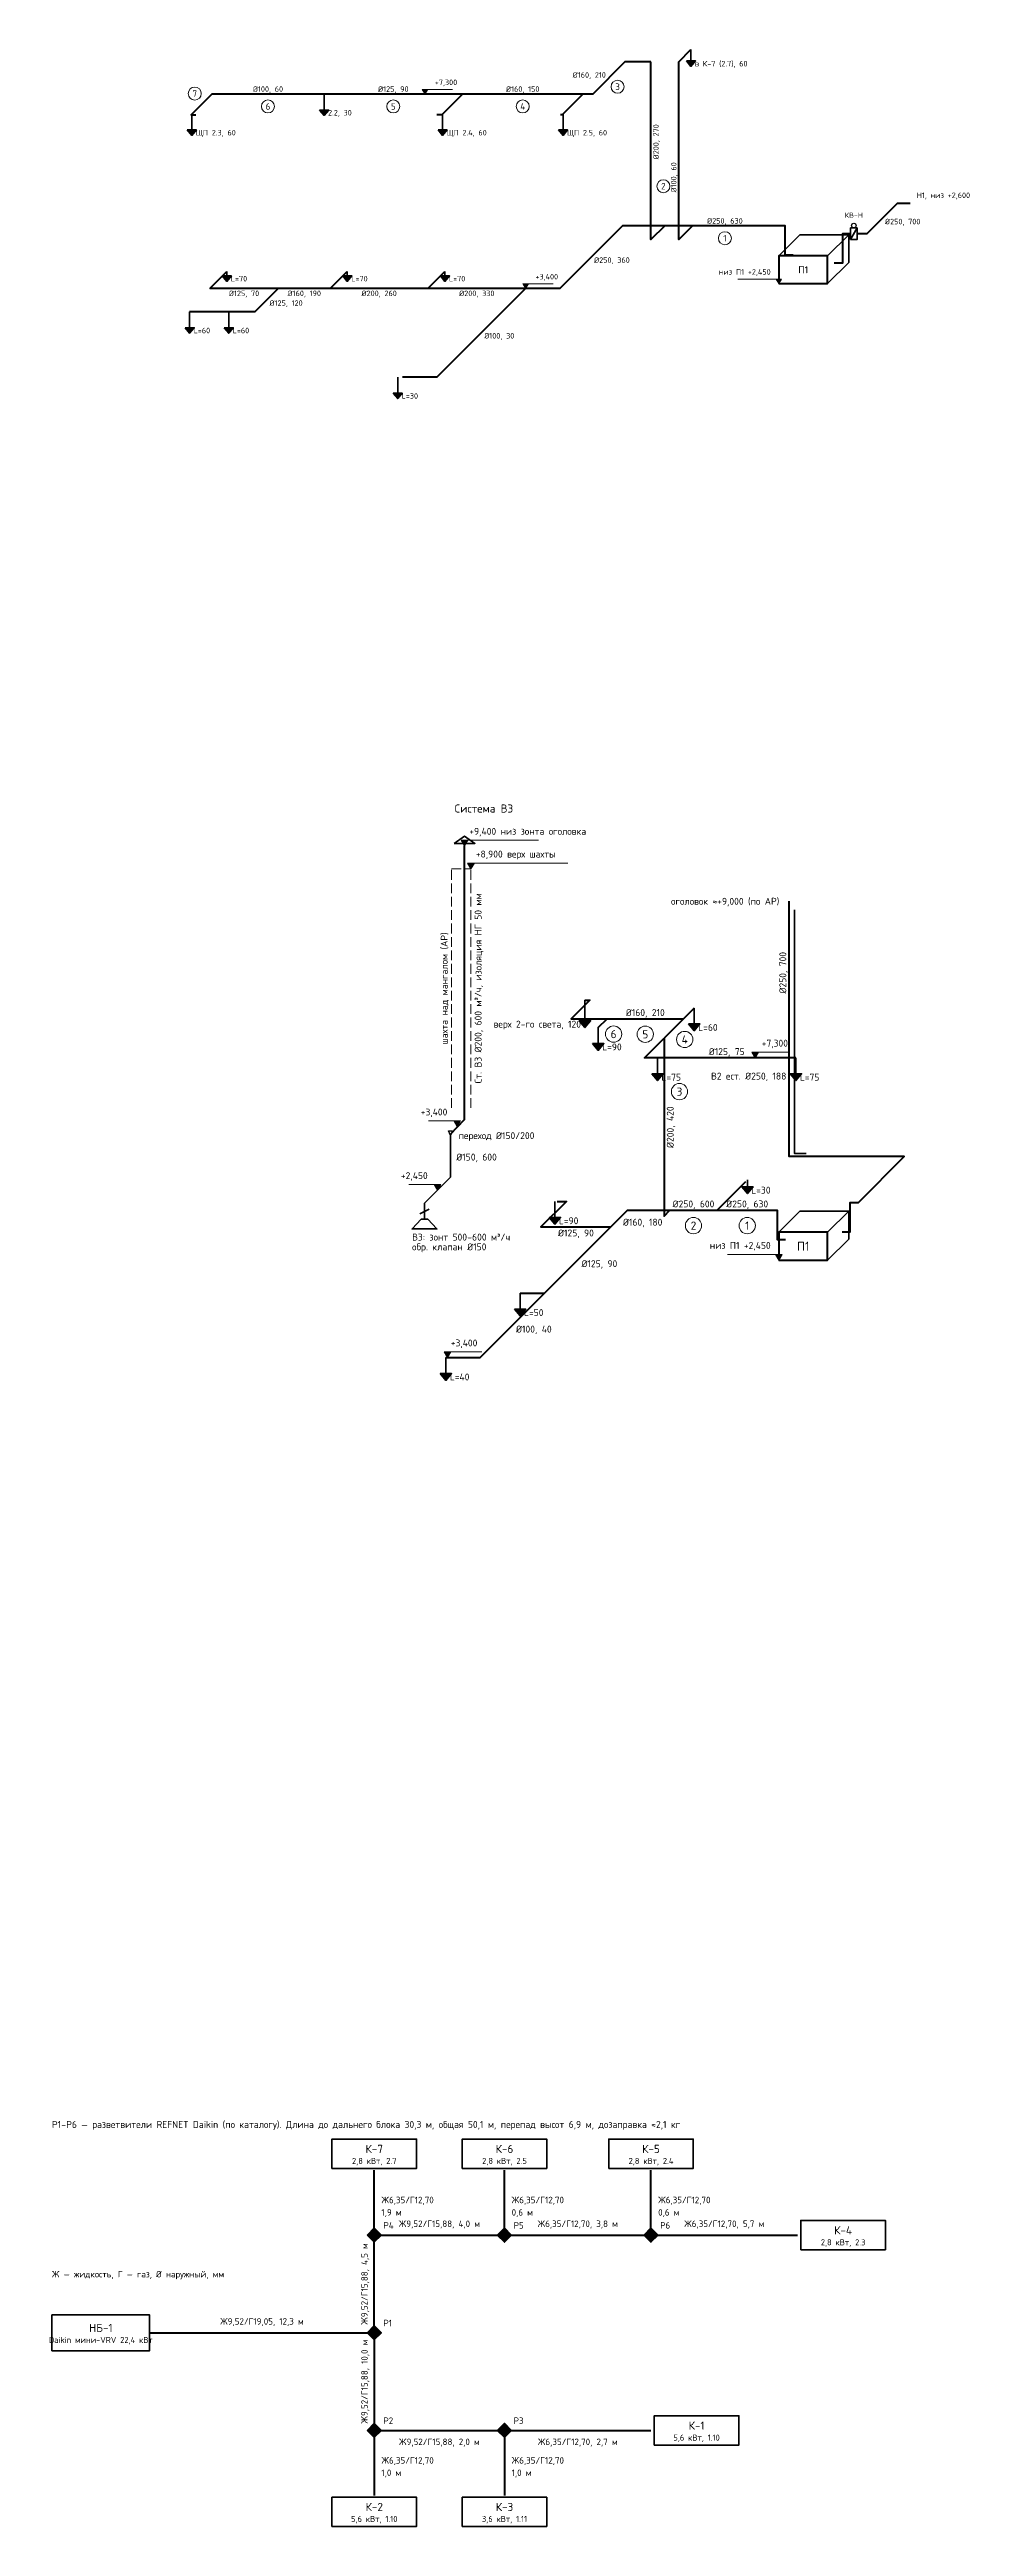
# Model space of a CAD drawing. Header units: millimetres. Extents: x 40026 to 68189, y -59950 to 16148.
import ezdxf
from ezdxf.enums import TextEntityAlignment as Align

# ---------------------------------------------------------------- set-up
doc = ezdxf.new("R2010")
doc.units = ezdxf.units.MM
doc.linetypes.add('ОВ_ШТРИХ', pattern=[330, 240, -90])
for name, color, linetype, lineweight in [('ОВ_В', 32, 'Continuous', 35), ('ОВ_Выброс', 8, 'Continuous', 35), ('ОВ_марки', 7, 'Continuous', 18), ('ОВ_Н', 3, 'Continuous', 35), ('ОВ_оборуд', 7, 'Continuous', 35), ('ОВ_П', 5, 'Continuous', 35), ('ОВ_текст', 7, 'Continuous', 18), ('ОВ_Фреон', 6, 'Continuous', 35), ('ОВ_шахты', 7, 'Continuous', 35)]:
    doc.layers.add(name, color=color, linetype=linetype, lineweight=lineweight)
doc.styles.add('GOST', font='isocpeur.ttf', dxfattribs={"width": 0.9})

msp = doc.modelspace()

# ---------------------------------------------------------------- hatches: boundary and pattern name
at = {"layer": 'ОВ_В'}
for points in [[(56295, -13690), (56645, -13690), (56470, -13900)], [(56705, -14390), (57055, -14390), (56880, -14600)], [(59655, -13790), (60005, -13790), (59830, -14000)], [(58525, -15320), (58875, -15320), (58700, -15530)], [(62775, -15320), (63125, -15320), (62950, -15530)], [(61285, -18790), (61635, -18790), (61460, -19000)], [(55375, -19730), (55725, -19730), (55550, -19940)], [(54305, -22550), (54655, -22550), (54480, -22760)], [(52025, -24530), (52375, -24530), (52200, -24740)]]:
    msp.add_hatch(color=32, dxfattribs=at).paths.add_polyline_path(points)
at = {"layer": 'ОВ_марки'}
for points in [[(51560, 14780), (51476, 14920), (51644, 14920)], [(54650, 8810), (54566, 8950), (54734, 8950)], [(62426, 8956), (62342, 9096), (62510, 9096)], [(52770, -8320), (52665, -8145), (52875, -8145)], [(52970, -9020), (52865, -8845), (53075, -8845)], [(61700, -14830), (61595, -14655), (61805, -14655)], [(52545, -16945), (52440, -16770), (52650, -16770)], [(51941, -18899), (51836, -18724), (52046, -18724)], [(62426, -21044), (62321, -20869), (62531, -20869)], [(52250, -24040), (52145, -23865), (52355, -23865)]]:
    msp.add_hatch(color=7, dxfattribs=at).paths.add_polyline_path(points)
at = {"layer": 'ОВ_П'}
for points in [[(59588, 15798), (59868, 15798), (59728, 15630)], [(48320, 14290), (48600, 14290), (48460, 14122)], [(44258, 13678), (44538, 13678), (44398, 13510)], [(51958, 13678), (52238, 13678), (52098, 13510)], [(55658, 13678), (55938, 13678), (55798, 13510)], [(45332, 9192), (45612, 9192), (45472, 9024)], [(49032, 9192), (49312, 9192), (49172, 9024)], [(52032, 9192), (52312, 9192), (52172, 9024)], [(44190, 7600), (44470, 7600), (44330, 7432)], [(45390, 7600), (45670, 7600), (45530, 7432)], [(50580, 5590), (50860, 5590), (50720, 5422)]]:
    msp.add_hatch(color=5, dxfattribs=at).paths.add_polyline_path(points)
at = {"layer": 'ОВ_Фреон'}
for points in [[(49780, -51000), (50000, -50780), (50220, -51000), (50000, -51220)], [(53780, -51000), (54000, -50780), (54220, -51000), (54000, -51220)], [(58280, -51000), (58500, -50780), (58720, -51000), (58500, -51220)], [(49780, -54000), (50000, -53780), (50220, -54000), (50000, -54220)], [(49780, -57000), (50000, -56780), (50220, -57000), (50000, -57220)], [(53780, -57000), (54000, -56780), (54220, -57000), (54000, -57220)]]:
    msp.add_hatch(color=6, dxfattribs=at).paths.add_polyline_path(points)

# ---------------------------------------------------------------- linework, layer by layer
at = {"layer": 'ОВ_В', "lineweight": 70}
msp.add_lwpolyline([(52340, -17170), (52770, -16720), (52770, -8320)], dxfattribs=at)
at = {"layer": 'ОВ_В', "lineweight": 35}
for points in [[(52450, -8240), (52770, -8020), (53090, -8240), (52450, -8240)], [(63268, -17772), (62908, -17772), (62908, -10282)], [(56470, -13060), (56470, -13690)], [(59830, -13300), (59830, -13790)], [(56880, -13900), (56880, -14390)], [(58700, -14830), (58700, -15320)], [(62950, -14830), (62950, -15320)], [(51542, -19788), (51542, -19298), (52340, -18500), (52340, -17170)], [(61460, -18580), (61460, -18790)], [(51402, -19620), (51682, -19480)], [(55550, -19240), (55550, -19730)], [(54480, -22060), (54480, -22550)], [(52200, -24040), (52200, -24530)]]:
    msp.add_lwpolyline(points, dxfattribs=at)
at = {"layer": 'ОВ_В', "lineweight": 50}
for points in [[(56470, -13060), (56620, -13060), (56050, -13630), (57150, -13630)], [(56880, -13900), (57150, -13630)], [(57150, -13630), (59500, -13630)], [(59500, -13630), (58900, -14230)], [(59830, -13300), (59500, -13630)], [(58700, -14830), (58300, -14830), (58900, -14230)], [(58900, -14230), (58900, -19690), (59080, -19510)], [(62950, -14830), (58700, -14830)], [(61400, -18640), (60530, -19510)], [(55620, -19240), (55900, -19240), (55120, -20020), (57270, -20020)], [(57270, -20020), (57780, -19510), (59080, -19510)], [(59080, -19510), (60530, -19510)], [(60530, -19510), (62380, -19510), (62380, -20413), (62630, -20413)], [(55230, -22060), (57270, -20020)], [(53250, -24040), (55230, -22060)], [(54480, -22060), (55230, -22060)], [(52200, -24040), (53250, -24040)]]:
    msp.add_lwpolyline(points, dxfattribs=at)
at = {"layer": 'ОВ_В'}
for points in [[(56295, -13690), (56645, -13690), (56470, -13900)], [(56705, -14390), (57055, -14390), (56880, -14600)], [(59655, -13790), (60005, -13790), (59830, -14000)], [(58525, -15320), (58875, -15320), (58700, -15530)], [(62775, -15320), (63125, -15320), (62950, -15530)], [(61285, -18790), (61635, -18790), (61460, -19000)], [(55375, -19730), (55725, -19730), (55550, -19940)], [(54305, -22550), (54655, -22550), (54480, -22760)], [(52025, -24530), (52375, -24530), (52200, -24740)]]:
    msp.add_lwpolyline(points, close=True, dxfattribs=at)
at = {"layer": 'ОВ_В', "lineweight": 25}
msp.add_lwpolyline([(52340, -17220), (52280, -17070), (52400, -17070), (52340, -17220)], dxfattribs=at)
at = {"layer": 'ОВ_В', "lineweight": 35}
msp.add_lwpolyline([(51442, -19788), (51642, -19788), (51922, -20088), (51162, -20088)], close=True, dxfattribs=at)
at = {"layer": 'ОВ_Выброс', "lineweight": 50}
msp.add_lwpolyline([(64370, -20173), (64620, -20173), (64620, -19270), (64870, -19270), (66280, -17860), (62980, -17860), (62740, -17860), (62740, -10020)], dxfattribs=at)
at = {"layer": 'ОВ_марки'}
for points in [[(51560, 14780), (51476, 14920), (51644, 14920)], [(54650, 8810), (54566, 8950), (54734, 8950)], [(62426, 8956), (62342, 9096), (62510, 9096)], [(52770, -8320), (52665, -8145), (52875, -8145)], [(52970, -9020), (52865, -8845), (53075, -8845)], [(61700, -14830), (61595, -14655), (61805, -14655)], [(52545, -16945), (52440, -16770), (52650, -16770)], [(51941, -18899), (51836, -18724), (52046, -18724)], [(62426, -21044), (62321, -20869), (62531, -20869)], [(52250, -24040), (52145, -23865), (52355, -23865)]]:
    msp.add_lwpolyline(points, close=True, dxfattribs=at)
for points in [[(51476, 14920), (52400, 14920)], [(54566, 8950), (55490, 8950)], [(61166, 9096), (62510, 9096)], [(52665, -8145), (55045, -8145)], [(52865, -8845), (55945, -8845)], [(61595, -14655), (62750, -14655)], [(51670, -16770), (52650, -16770)], [(51066, -18724), (52046, -18724)], [(60851, -20869), (62531, -20869)], [(52145, -23865), (53300, -23865)]]:
    msp.add_lwpolyline(points, dxfattribs=at)
for centre, radius in [((44486.9, 14794.3), 200), ((46735, 14400), 200), ((50585, 14400), 200), ((54560, 14400), 200), ((57473.7, 15006.3), 200), ((58880, 11948), 200), ((60770, 10350), 200), ((57350.88, -14100.88), 250), ((58325, -14105), 250), ((59535.88, -14265.88), 250), ((59375, -15868), 250), ((59805, -19985), 250), ((61455, -19985), 250)]:
    msp.add_circle(centre, radius, dxfattribs=at)
at = {"layer": 'ОВ_Н', "lineweight": 50}
msp.add_lwpolyline([(66460, 11420), (66060, 11420), (65130, 10490), (64380, 10490), (64380, 9587), (64130, 9587)], dxfattribs=at)
at = {"layer": 'ОВ_оборуд', "lineweight": 35}
for points in [[(62426, 9810), (63074, 10458), (64574, 10458), (63926, 9810)], [(63926, 8956), (64574, 9604), (64574, 10458)], [(62426, -20190), (63074, -19542), (64574, -19542), (63926, -20190)], [(63926, -21044), (64574, -20396), (64574, -19542)]]:
    msp.add_lwpolyline(points, dxfattribs=at)
at = {"layer": 'ОВ_оборуд', "lineweight": 50}
for points in [[(62426, 8956), (63926, 8956), (63926, 9810), (62426, 9810)], [(62426, -21044), (63926, -21044), (63926, -20190), (62426, -20190)]]:
    msp.add_lwpolyline(points, close=True, dxfattribs=at)
at = {"layer": 'ОВ_П', "lineweight": 50}
for points in [[(59350, 15770), (59728, 16148)], [(58500, 15770), (57700, 15770), (56710, 14780), (56410, 14780)], [(58920, 10730), (58500, 10310), (58500, 15770)], [(59770, 10730), (59350, 10310), (59350, 15770)], [(48460, 14780), (45010, 14780), (44374, 14144), (44524, 14144)], [(52710, 14780), (48460, 14780)], [(52710, 14780), (52074, 14144), (51924, 14144)], [(56410, 14780), (52710, 14780)], [(56410, 14780), (55774, 14144), (55724, 14144)], [(58920, 10730), (57620, 10730), (55700, 8810), (54650, 8810)], [(62870, 9827), (62620, 9827), (62620, 10730), (58920, 10730)], [(44950, 8810), (45472, 9332)], [(48650, 8810), (49172, 9332)], [(51650, 8810), (52172, 9332)], [(47050, 8810), (44950, 8810)], [(47050, 8810), (46330, 8090), (45530, 8090)], [(48650, 8810), (47050, 8810)], [(51650, 8810), (48650, 8810)], [(54650, 8810), (51920, 6080), (50870, 6080)], [(54650, 8810), (51650, 8810)], [(45530, 8090), (44330, 8090)]]:
    msp.add_lwpolyline(points, dxfattribs=at)
at = {"layer": 'ОВ_П', "lineweight": 35}
for points in [[(59728, 16148), (59728, 15798)], [(48460, 14780), (48460, 14290)], [(44398, 14168), (44398, 13678)], [(52098, 14168), (52098, 13678)], [(55798, 14168), (55798, 13678)], [(45472, 9332), (45472, 9192)], [(49172, 9332), (49172, 9192)], [(52172, 9332), (52172, 9192)], [(44330, 8090), (44330, 7600)], [(45530, 8090), (45530, 7600)], [(50720, 6080), (50720, 5590)]]:
    msp.add_lwpolyline(points, dxfattribs=at)
at = {"layer": 'ОВ_П'}
for points in [[(59588, 15798), (59868, 15798), (59728, 15630)], [(48320, 14290), (48600, 14290), (48460, 14122)], [(44258, 13678), (44538, 13678), (44398, 13510)], [(51958, 13678), (52238, 13678), (52098, 13510)], [(55658, 13678), (55938, 13678), (55798, 13510)], [(45332, 9192), (45612, 9192), (45472, 9024)], [(49032, 9192), (49312, 9192), (49172, 9024)], [(52032, 9192), (52312, 9192), (52172, 9024)], [(44190, 7600), (44470, 7600), (44330, 7432)], [(45390, 7600), (45670, 7600), (45530, 7432)], [(50580, 5590), (50860, 5590), (50720, 5422)]]:
    msp.add_lwpolyline(points, close=True, dxfattribs=at)
at = {"layer": 'ОВ_Фреон', "lineweight": 35}
for points in [[(48700, -48950), (51300, -48950), (51300, -48050), (48700, -48050)], [(52700, -48950), (55300, -48950), (55300, -48050), (52700, -48050)], [(57200, -48950), (59800, -48950), (59800, -48050), (57200, -48050)], [(63100, -51450), (65700, -51450), (65700, -50550), (63100, -50550)], [(40100, -54550), (43100, -54550), (43100, -53450), (40100, -53450)], [(58600, -57450), (61200, -57450), (61200, -56550), (58600, -56550)], [(48700, -59950), (51300, -59950), (51300, -59050), (48700, -59050)], [(52700, -59950), (55300, -59950), (55300, -59050), (52700, -59050)]]:
    msp.add_lwpolyline(points, close=True, dxfattribs=at)
at = {"layer": 'ОВ_Фреон', "lineweight": 50}
for points in [[(50000, -51000), (50000, -49000)], [(54000, -51000), (54000, -49000)], [(58500, -51000), (58500, -49000)], [(50000, -54000), (50000, -51000)], [(50000, -51000), (54000, -51000)], [(54000, -51000), (58500, -51000)], [(58500, -51000), (63000, -51000)], [(43100, -54000), (50000, -54000)], [(50000, -54000), (50000, -57000)], [(50000, -57000), (54000, -57000)], [(50000, -57000), (50000, -59000)], [(54000, -57000), (54000, -59000)], [(54000, -57000), (58500, -57000)]]:
    msp.add_lwpolyline(points, dxfattribs=at)
at = {"layer": 'ОВ_Фреон'}
for points in [[(49780, -51000), (50000, -50780), (50220, -51000), (50000, -51220)], [(53780, -51000), (54000, -50780), (54220, -51000), (54000, -51220)], [(58280, -51000), (58500, -50780), (58720, -51000), (58500, -51220)], [(49780, -54000), (50000, -53780), (50220, -54000), (50000, -54220)], [(49780, -57000), (50000, -56780), (50220, -57000), (50000, -57220)], [(53780, -57000), (54000, -56780), (54220, -57000), (54000, -57220)]]:
    msp.add_lwpolyline(points, close=True, dxfattribs=at)
at = {"layer": 'ОВ_шахты', "linetype": 'ОВ_ШТРИХ', "lineweight": 18, "ltscale": 1.25}
for points in [[(52370, -16370), (52370, -9020)], [(52370, -9020), (52970, -9020)], [(52970, -16370), (52970, -9020)]]:
    msp.add_lwpolyline(points, dxfattribs=at)

# ---------------------------------------------------------------- texts
at = {"layer": 'ОВ_В', "style": 'GOST'}
for s, height, p in [('Система ВЗ', 250, (52470, -7170)), ('L=90', 212.5, (57000, -14495)), ('L=60', 212.5, (59950, -13895)), ('L=75', 212.5, (58820, -15425)), ('L=75', 212.5, (63070, -15425)), ('переход Ø150/200', 212.5, (52590, -17220)), ('Ø150, 600', 212.5, (52520, -17880)), ('L=30', 212.5, (61580, -18895)), ('L=90', 212.5, (55670, -19835)), ('Ø160, 180', 212.5, (57639.75, -19879.75)), ('обр. клапан Ø150', 212.5, (51162, -20638)), ('ВЗ: зонт 500–600 м³/ч', 212.5, (51162, -20338)), ('Ø125, 90', 212.5, (56364.75, -21154.75)), ('L=50', 212.5, (54600, -22655)), ('Ø100, 40', 212.5, (54354.75, -23164.75)), ('L=40', 212.5, (52320, -24635))]:
    msp.add_text(s, height=height, dxfattribs=at).set_placement(p, align=Align.MIDDLE_LEFT)
for s, rotation, p in [('Ст. ВЗ Ø200, 600 м³/ч, изоляция НГ 50 мм', 90, (53190, -12695)), ('Ø125, 75', 360, (60825, -14638.75)), ('Ø200, 420', 90, (59091.25, -16960))]:
    msp.add_text(s, height=212.5, rotation=rotation, dxfattribs=at).set_placement(p, align=Align.MIDDLE_CENTER)
for s, p in [('верх 2-го света, 120', (56350, -13795)), ('В2 ест. Ø250, 188', (62658, -15392))]:
    msp.add_text(s, height=212.5, dxfattribs=at).set_placement(p, align=Align.MIDDLE_RIGHT)
for s, p in [('Ø160, 210', (58325, -13438.75)), ('Ø250, 600', (59805, -19318.75)), ('Ø250, 630', (61455, -19318.75)), ('Ø125, 90', (56195, -20211.25))]:
    msp.add_text(s, height=212.5, dxfattribs=at).set_placement(p, align=Align.MIDDLE_CENTER)
at = {"layer": 'ОВ_Выброс', "style": 'GOST'}
msp.add_text('оголовок ≈+9,000 (по АР)', height=212.5, dxfattribs=at).set_placement((62440, -10020), align=Align.MIDDLE_RIGHT)
msp.add_text('Ø250, 700', height=212.5, rotation=90, dxfattribs=at).set_placement((62548.75, -12215.2), align=Align.MIDDLE_CENTER)
at = {"layer": 'ОВ_марки', "style": 'GOST'}
for s, height, p in [('+7,300', 170, (51860, 15004)), ('+3,400', 170, (54950, 9034)), ('+9,400 низ зонта оголовка', 212.5, (52920, -8040)), ('+8,900 верх шахты', 212.5, (53120, -8740)), ('+7,300', 212.5, (61900, -14550)), ('+3,400', 212.5, (52350, -23760))]:
    msp.add_text(s, height=height, dxfattribs=at).set_placement(p, align=Align.BOTTOM_LEFT)
for s, height, p in [('7', 200, (44486.9, 14794.3)), ('6', 200, (46735, 14400)), ('5', 200, (50585, 14400)), ('4', 200, (54560, 14400)), ('3', 200, (57473.7, 15006.3)), ('2', 200, (58880, 11948)), ('1', 200, (60770, 10350)), ('6', 250, (57350.88, -14100.88)), ('5', 250, (58325, -14105)), ('4', 250, (59535.88, -14265.88)), ('3', 250, (59375, -15868)), ('2', 250, (59805, -19985)), ('1', 250, (61455, -19985))]:
    msp.add_text(s, height=height, dxfattribs=at).set_placement(p, align=Align.MIDDLE_CENTER)
for s, height, p in [('низ П1 +2,450', 170, (62176, 9180)), ('+3,400', 212.5, (52245, -16665)), ('+2,450', 212.5, (51641, -18619)), ('низ П1 +2,450', 212.5, (62176, -20764))]:
    msp.add_text(s, height=height, dxfattribs=at).set_placement(p, align=Align.BOTTOM_RIGHT)
at = {"layer": 'ОВ_Н', "style": 'GOST'}
for s, p in [('Н1, низ +2,600', (66660, 11670)), ('Ø250, 700', (65686.8, 10863.2))]:
    msp.add_text(s, height=170, dxfattribs=at).set_placement(p, align=Align.MIDDLE_LEFT)
at = {"layer": 'ОВ_оборуд', "style": 'GOST'}
for height, p in [(220, (63176, 9383)), (275, (63176, -20617))]:
    msp.add_text('П1', height=height, dxfattribs=at).set_placement(p, align=Align.MIDDLE_CENTER)
at = {"layer": 'ОВ_П', "style": 'GOST'}
msp.add_text('Ø160, 210', height=170, dxfattribs=at).set_placement((57113.2, 15366.8), align=Align.MIDDLE_RIGHT)
for s, p in [('в К-7 (2.7), 60', (59848, 15714)), ('2.2, 30', (48580, 14206)), ('ЩП 2.3, 60', (44518, 13594)), ('ЩП 2.4, 60', (52218, 13594)), ('ЩП 2.5, 60', (55918, 13594)), ('L=70', (45592, 9108)), ('L=70', (49292, 9108)), ('L=70', (52292, 9108)), ('Ø250, 360', (56751.8, 9678.2)), ('Ø125, 120', (46781.8, 8358.2)), ('L=60', (44450, 7516)), ('L=60', (45650, 7516)), ('Ø100, 30', (53376.8, 7353.2)), ('L=30', (50840, 5506))]:
    msp.add_text(s, height=170, dxfattribs=at).set_placement(p, align=Align.MIDDLE_LEFT)
for s, rotation, p in [('Ø100, 60', 360, (46735, 14933)), ('Ø125, 90', 360, (50585, 14933)), ('Ø160, 150', 360, (54560, 14933)), ('Ø200, 270', 90, (58653, 13313)), ('Ø100, 60', 90, (59197, 12221)), ('Ø250, 630', 360, (60770, 10883)), ('Ø125, 70', 360, (46000, 8657)), ('Ø160, 190', 360, (47850, 8657)), ('Ø200, 260', 360, (50150, 8657)), ('Ø200, 330', 360, (53150, 8657))]:
    msp.add_text(s, height=170, rotation=rotation, dxfattribs=at).set_placement(p, align=Align.MIDDLE_CENTER)
at = {"layer": 'ОВ_текст', "style": 'GOST'}
for s, height, p in [('Р1–Р6 — разветвители REFNET Daikin (по каталогу). Длина до дальнего блока 30,3 м, общая 50,1 м, перепад высот 6,9 м, дозаправка ≈2,1 кг', 212.5, (40100, -47600)), ('Ж — жидкость, Г — газ, Ø наружный, мм', 200, (40100, -52200))]:
    msp.add_text(s, height=height, dxfattribs=at).set_placement(p, align=Align.MIDDLE_LEFT)
at = {"layer": 'ОВ_Фреон', "style": 'GOST'}
for s, height, p in [('2,8 кВт, 2.7', 187.5, (50000, -48720)), ('К-7', 250, (50000, -48350)), ('2,8 кВт, 2.5', 187.5, (54000, -48720)), ('К-6', 250, (54000, -48350)), ('2,8 кВт, 2.4', 187.5, (58500, -48720)), ('К-5', 250, (58500, -48350)), ('Ж9,52/Г15,88, 4,0 м', 200, (52000, -50650)), ('Ж6,35/Г12,70, 3,8 м', 200, (56250, -50650)), ('Ж6,35/Г12,70, 5,7 м', 200, (60750, -50650)), ('К-4', 250, (64400, -50850)), ('2,8 кВт, 2.3', 187.5, (64400, -51220)), ('НБ-1', 250, (41600, -53850)), ('Ж9,52/Г19,05, 12,3 м', 200, (46550, -53650)), ('Daikin мини-VRV 22,4 кВт', 187.5, (41600, -54220)), ('К-1', 250, (59900, -56850)), ('Ж9,52/Г15,88, 2,0 м', 200, (52000, -57350)), ('Ж6,35/Г12,70, 2,7 м', 200, (56250, -57350)), ('5,6 кВт, 1.10', 187.5, (59900, -57220)), ('К-2', 250, (50000, -59350)), ('К-3', 250, (54000, -59350)), ('5,6 кВт, 1.10', 187.5, (50000, -59720)), ('3,6 кВт, 1.11', 187.5, (54000, -59720))]:
    msp.add_text(s, height=height, dxfattribs=at).set_placement(p, align=Align.MIDDLE_CENTER)
for s, p in [('Ж6,35/Г12,70', (50220, -49920)), ('1,9 м', (50220, -50300)), ('Ж6,35/Г12,70', (54220, -49920)), ('0,6 м', (54220, -50300)), ('Ж6,35/Г12,70', (58720, -49920)), ('0,6 м', (58720, -50300)), ('Р4', (50280, -50700)), ('Р5', (54280, -50700)), ('Р6', (58780, -50700)), ('Р1', (50280, -53700)), ('Р2', (50280, -56700)), ('Р3', (54280, -56700)), ('Ж6,35/Г12,70', (50220, -57920)), ('Ж6,35/Г12,70', (54220, -57920)), ('1,0 м', (50220, -58300)), ('1,0 м', (54220, -58300))]:
    msp.add_text(s, height=200, dxfattribs=at).set_placement(p, align=Align.MIDDLE_LEFT)
for s, p in [('Ж9,52/Г15,88, 4,5 м', (49700, -52500)), ('Ж9,52/Г15,88, 10,0 м', (49700, -55500))]:
    msp.add_text(s, height=200, rotation=90, dxfattribs=at).set_placement(p, align=Align.MIDDLE_CENTER)
at = {"layer": 'ОВ_шахты', "style": 'GOST'}
msp.add_text('шахта над мангалом (АР)', height=212.5, rotation=90, dxfattribs=at).set_placement((52150, -12695), align=Align.MIDDLE_CENTER)

# ---------------------------------------------------------------- next in the draw order: wipeouts: each hides what was drawn before it
msp.add_wipeout([(64630, 10310), (64830, 10310), (64830, 10670), (64630, 10670)])

# ---------------------------------------------------------------- next in the draw order: linework, layer by layer
at = {"layer": 'ОВ_Н', "lineweight": 35}
msp.add_lwpolyline([(64630, 10310), (64830, 10310), (64830, 10670), (64630, 10670)], close=True, dxfattribs=at)
msp.add_lwpolyline([(64630, 10310), (64830, 10670)], dxfattribs=at)
at = {"layer": 'ОВ_Н', "lineweight": 25}
msp.add_circle((64730, 10740), 70, dxfattribs=at)

# ---------------------------------------------------------------- next in the draw order: texts
at = {"layer": 'ОВ_Н', "style": 'GOST'}
msp.add_text('КВ-Н', height=160, dxfattribs=at).set_placement((64730, 10930), align=Align.BOTTOM_CENTER)

doc.saveas('drawing.dxf')
